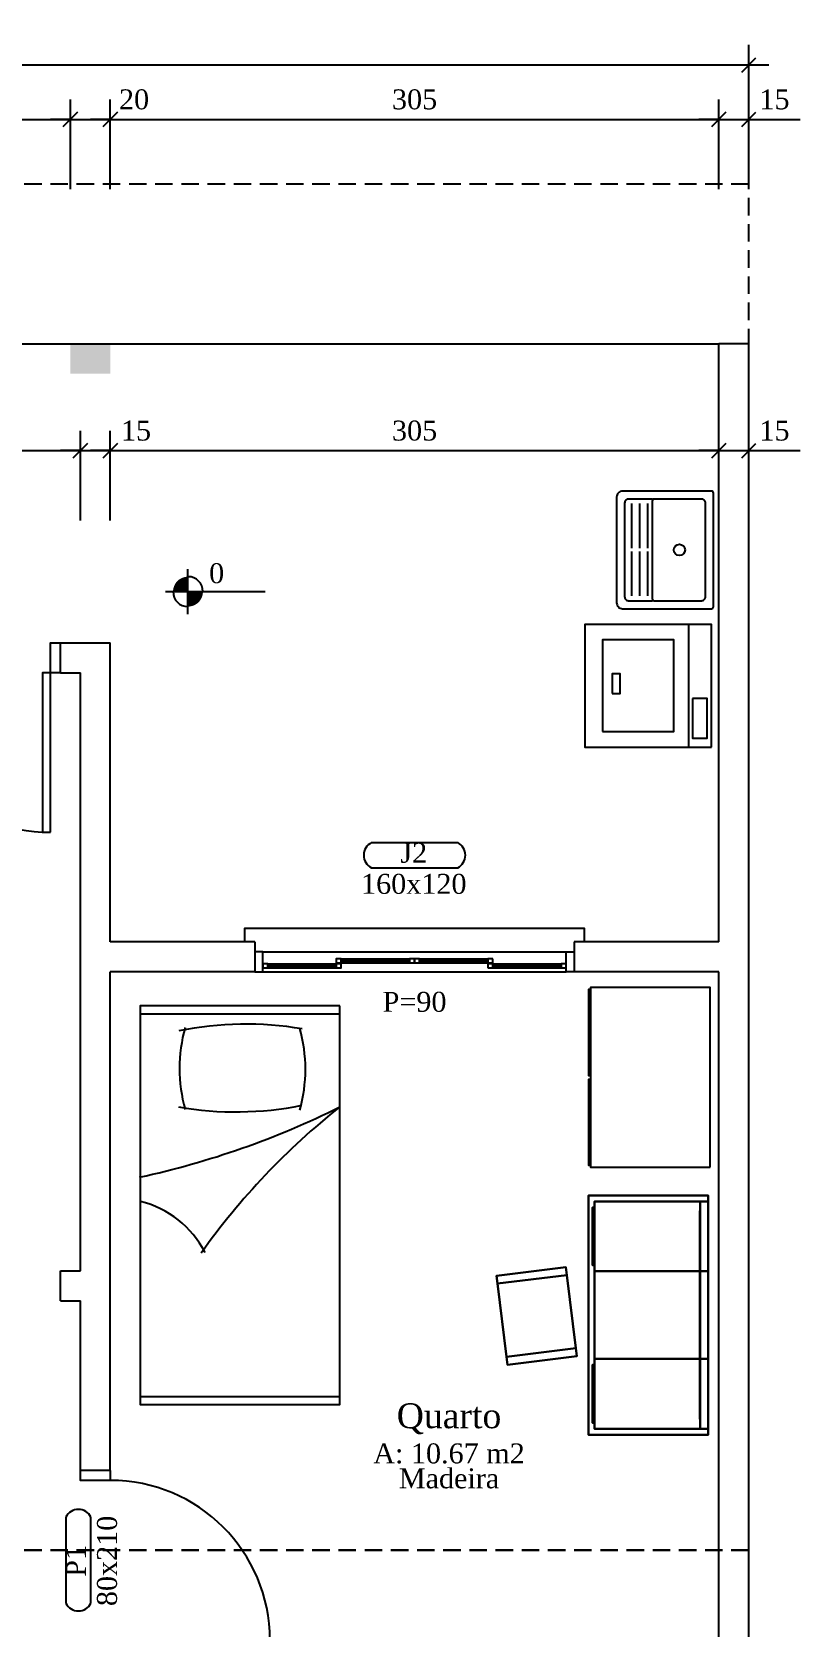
# Model space of a CAD drawing. Extents: x -3950 to 2084, y 1379 to 9369.
# Drawn here: x -2900 to -2515, y 6582 to 7382 of the extents above; entities that cross this region are included whole.
import ezdxf
from ezdxf.enums import TextEntityAlignment as Align

# ---------------------------------------------------------------- set-up
doc = ezdxf.new("R2010")
doc.units = 0
doc.header["$LTSCALE"] = 35
doc.linetypes.add('HIDDEN', pattern=[0.375, 0.25, -0.125])
doc.layers.get('0').update_dxf_attribs({"linetype": 'CONTINUOUS'})
doc.layers.get('DEFPOINTS').update_dxf_attribs({"linetype": 'CONTINUOUS'})
for name, color, linetype in [('COTA', 13, 'CONTINUOUS'), ('EQUIP', 7, 'CONTINUOUS'), ('EQUIP_I', 13, 'CONTINUOUS'), ('ESPECARQ', 2, 'CONTINUOUS'), ('ESQUADRIA', 2, 'CONTINUOUS'), ('ESTRUT', 12, 'CONTINUOUS'), ('MOBIL', 7, 'CONTINUOUS'), ('MOBIL_I', 13, 'CONTINUOUS'), ('P1-MOBIL', 33, 'CONTINUOUS'), ('PAREDE', 6, 'CONTINUOUS'), ('PROJECAO', 13, 'HIDDEN'), ('UNIDADE', 4, 'CONTINUOUS'), ('VIDRO', 1, 'CONTINUOUS')]:
    doc.layers.add(name, color=color, linetype=linetype)
doc.styles.add('REGUA100', font='times.ttf')
doc.styles.add('REGUA60', font='times.ttf')
doc.styles.add('REGUA80', font='times.ttf')
doc.dimstyles.get("Standard").update_dxf_attribs({"dimscale": 5, "dimtxt": 2, "dimasz": 0.01, "dimexe": 2, "dimexo": 3, "dimgap": 0.98, "dimtad": 1, "dimrnd": 0.5, "dimdsep": 46, "dimlunit": 6, "dimtxsty": 'REGUA80', "dimcen": 4, "dimdle": 4, "dimclrt": 2, "dimaunit": 1, "dimadec": 0, "dimazin": 0, "dimtfac": 1, "dimtdec": 4, "dimtofl": 0, "dimtmove": 0, "dimatfit": 3, "dimfxl": 1, "dimtolj": 1, "dimtzin": 0, "dimarcsym": 0})

# ---------------------------------------------------------------- blocks, each defined once
blk = doc.blocks.new('INDESQ2')
at = {"color": 0, "linetype": 'ByBlock'}
for p, q in [((4.32, 2.96), (-4.32, 2.96)), ((-4.32, 0.44), (4.32, 0.44))]:
    blk.add_line(p, q, dxfattribs=at)
at = {"color": 0}
for centre, start, end in [((-3.67, 1.7), 117.3654, 242.6346), ((3.67, 1.7), 297.3654, 62.6346)]:
    blk.add_arc(centre, 1.42, start, end, dxfattribs=at)
at = {"style": 'REGUA60', "width": 1.4, "flags": 9}
blk.add_attdef('LOCAL', text='', height=1.5, dxfattribs=at).set_placement((-0.08, -4.35), align=Align.CENTER)
at = {"layer": 'ESPECARQ', "color": 0, "style": 'REGUA60'}
for tag, width, p in [('COD', 1.1, (-0.08, 0.95)), ('DIM', 1.4, (-0.08, -2.17))]:
    blk.add_attdef(tag, text='', height=1.5, dxfattribs=dict(at, width=width)).set_placement(p, align=Align.CENTER)
blk = doc.blocks.new('COTATR')
at = {"color": 6}
blk.add_line((-71, -71), (71, 71), dxfattribs=at)
at = {"color": 0, "linetype": 'ByBlock'}
blk.add_line((0, 0), (200, 0), dxfattribs=at)
blk = doc.blocks.new('*D33')
at = {"color": 0, "linetype": 'ByBlock'}
for p, q in [((-3141.13, 7303.39), (-3141.13, 7348.39)), ((-2881.13, 7303.39), (-2881.13, 7348.39)), ((-3141.08, 7338.39), (-2881.18, 7338.39))]:
    blk.add_line(p, q, dxfattribs=at)
at = {"layer": 'DEFPOINTS', "color": 0, "linetype": 'ByBlock'}
for p in [(-2881.13, 7338.39), (-3141.13, 7288.39), (-2881.13, 7288.39)]:
    blk.add_point(p, dxfattribs=at)
at = {"color": 0, "linetype": 'ByBlock', "xscale": 0.05, "yscale": 0.05, "zscale": 0.05, "rotation": 180}
blk.add_blockref('COTATR', (-3141.13, 7338.39), dxfattribs=at)
at = {"color": 0, "linetype": 'ByBlock', "xscale": 0.05, "yscale": 0.05, "zscale": 0.05}
blk.add_blockref('COTATR', (-2881.13, 7338.39), dxfattribs=at)
at = {"color": 2, "linetype": 'ByBlock', "insert": (-3011.13, 7348.38), "char_height": 10, "attachment_point": 5, "style": 'REGUA80'}
blk.add_mtext('\\A1;260', dxfattribs=at)
blk = doc.blocks.new('*D34')
at = {"color": 0, "linetype": 'ByBlock'}
for p, q in [((-2881.13, 7303.39), (-2881.13, 7348.39)), ((-2861.13, 7303.39), (-2861.13, 7348.39)), ((-2881.08, 7338.39), (-2861.18, 7338.39)), ((-2861.13, 7338.39), (-2837.35, 7338.39))]:
    blk.add_line(p, q, dxfattribs=at)
at = {"layer": 'DEFPOINTS', "color": 0, "linetype": 'ByBlock'}
for p in [(-2861.13, 7338.39), (-2881.13, 7288.39), (-2861.13, 7288.39)]:
    blk.add_point(p, dxfattribs=at)
at = {"color": 0, "linetype": 'ByBlock', "xscale": 0.05, "yscale": 0.05, "zscale": 0.05, "rotation": 180}
blk.add_blockref('COTATR', (-2881.13, 7338.39), dxfattribs=at)
at = {"color": 0, "linetype": 'ByBlock', "xscale": 0.05, "yscale": 0.05, "zscale": 0.05}
blk.add_blockref('COTATR', (-2861.13, 7338.39), dxfattribs=at)
at = {"color": 2, "linetype": 'ByBlock', "insert": (-2849.22, 7348.38), "char_height": 10, "attachment_point": 5, "style": 'REGUA80'}
blk.add_mtext('\\A1;20', dxfattribs=at)
blk = doc.blocks.new('*D35')
at = {"color": 0, "linetype": 'ByBlock'}
for p, q in [((-2861.13, 7303.39), (-2861.13, 7348.39)), ((-2556.13, 7303.39), (-2556.13, 7348.39)), ((-2861.08, 7338.39), (-2556.18, 7338.39))]:
    blk.add_line(p, q, dxfattribs=at)
at = {"layer": 'DEFPOINTS', "color": 0, "linetype": 'ByBlock'}
for p in [(-2556.13, 7338.39), (-2861.13, 7288.39), (-2556.13, 7288.39)]:
    blk.add_point(p, dxfattribs=at)
at = {"color": 0, "linetype": 'ByBlock', "xscale": 0.05, "yscale": 0.05, "zscale": 0.05, "rotation": 180}
blk.add_blockref('COTATR', (-2861.13, 7338.39), dxfattribs=at)
at = {"color": 0, "linetype": 'ByBlock', "xscale": 0.05, "yscale": 0.05, "zscale": 0.05}
blk.add_blockref('COTATR', (-2556.13, 7338.39), dxfattribs=at)
at = {"color": 2, "linetype": 'ByBlock', "insert": (-2708.63, 7348.38), "char_height": 10, "attachment_point": 5, "style": 'REGUA80'}
blk.add_mtext('\\A1;305', dxfattribs=at)
blk = doc.blocks.new('*D36')
at = {"color": 0, "linetype": 'ByBlock'}
for p, q in [((-2556.13, 7303.39), (-2556.13, 7348.39)), ((-2541.13, 7303.39), (-2541.13, 7348.39)), ((-2556.08, 7338.39), (-2541.18, 7338.39)), ((-2541.13, 7338.39), (-2515.41, 7338.39))]:
    blk.add_line(p, q, dxfattribs=at)
at = {"layer": 'DEFPOINTS', "color": 0, "linetype": 'ByBlock'}
for p in [(-2541.13, 7338.39), (-2556.13, 7288.39), (-2541.13, 7288.39)]:
    blk.add_point(p, dxfattribs=at)
at = {"color": 0, "linetype": 'ByBlock', "xscale": 0.05, "yscale": 0.05, "zscale": 0.05, "rotation": 180}
blk.add_blockref('COTATR', (-2556.13, 7338.39), dxfattribs=at)
at = {"color": 0, "linetype": 'ByBlock', "xscale": 0.05, "yscale": 0.05, "zscale": 0.05}
blk.add_blockref('COTATR', (-2541.13, 7338.39), dxfattribs=at)
at = {"color": 2, "linetype": 'ByBlock', "insert": (-2528.24, 7348.38), "char_height": 10, "attachment_point": 5, "style": 'REGUA80'}
blk.add_mtext('\\A1;15', dxfattribs=at)
blk = doc.blocks.new('*D40')
at = {"color": 0, "linetype": 'ByBlock'}
for p, q in [((-3161.13, 7137.28), (-3161.13, 7182.28)), ((-2876.13, 7137.28), (-2876.13, 7182.28)), ((-3161.08, 7172.28), (-2876.18, 7172.28))]:
    blk.add_line(p, q, dxfattribs=at)
at = {"layer": 'DEFPOINTS', "color": 0, "linetype": 'ByBlock'}
for p in [(-2876.13, 7172.28), (-3161.13, 7122.28), (-2876.13, 7122.28)]:
    blk.add_point(p, dxfattribs=at)
at = {"color": 0, "linetype": 'ByBlock', "xscale": 0.05, "yscale": 0.05, "zscale": 0.05, "rotation": 180}
blk.add_blockref('COTATR', (-3161.13, 7172.28), dxfattribs=at)
at = {"color": 0, "linetype": 'ByBlock', "xscale": 0.05, "yscale": 0.05, "zscale": 0.05}
blk.add_blockref('COTATR', (-2876.13, 7172.28), dxfattribs=at)
at = {"color": 2, "linetype": 'ByBlock', "insert": (-3018.63, 7182.26), "char_height": 10, "attachment_point": 5, "style": 'REGUA80'}
blk.add_mtext('\\A1;285', dxfattribs=at)
blk = doc.blocks.new('*D41')
at = {"color": 0, "linetype": 'ByBlock'}
for p, q in [((-2876.13, 7137.28), (-2876.13, 7182.28)), ((-2861.13, 7137.28), (-2861.13, 7182.28)), ((-2876.08, 7172.28), (-2861.18, 7172.28)), ((-2861.13, 7172.28), (-2835.41, 7172.28))]:
    blk.add_line(p, q, dxfattribs=at)
at = {"layer": 'DEFPOINTS', "color": 0, "linetype": 'ByBlock'}
for p in [(-2861.13, 7172.28), (-2876.13, 7122.28), (-2861.13, 7122.28)]:
    blk.add_point(p, dxfattribs=at)
at = {"color": 0, "linetype": 'ByBlock', "xscale": 0.05, "yscale": 0.05, "zscale": 0.05, "rotation": 180}
blk.add_blockref('COTATR', (-2876.13, 7172.28), dxfattribs=at)
at = {"color": 0, "linetype": 'ByBlock', "xscale": 0.05, "yscale": 0.05, "zscale": 0.05}
blk.add_blockref('COTATR', (-2861.13, 7172.28), dxfattribs=at)
at = {"color": 2, "linetype": 'ByBlock', "insert": (-2848.24, 7182.26), "char_height": 10, "attachment_point": 5, "style": 'REGUA80'}
blk.add_mtext('\\A1;15', dxfattribs=at)
blk = doc.blocks.new('*D42')
at = {"color": 0, "linetype": 'ByBlock'}
for p, q in [((-2861.13, 7137.28), (-2861.13, 7182.28)), ((-2556.13, 7137.28), (-2556.13, 7182.28)), ((-2861.08, 7172.28), (-2556.18, 7172.28))]:
    blk.add_line(p, q, dxfattribs=at)
at = {"layer": 'DEFPOINTS', "color": 0, "linetype": 'ByBlock'}
for p in [(-2556.13, 7172.28), (-2861.13, 7122.28), (-2556.13, 7122.28)]:
    blk.add_point(p, dxfattribs=at)
at = {"color": 0, "linetype": 'ByBlock', "xscale": 0.05, "yscale": 0.05, "zscale": 0.05, "rotation": 180}
blk.add_blockref('COTATR', (-2861.13, 7172.28), dxfattribs=at)
at = {"color": 0, "linetype": 'ByBlock', "xscale": 0.05, "yscale": 0.05, "zscale": 0.05}
blk.add_blockref('COTATR', (-2556.13, 7172.28), dxfattribs=at)
at = {"color": 2, "linetype": 'ByBlock', "insert": (-2708.63, 7182.26), "char_height": 10, "attachment_point": 5, "style": 'REGUA80'}
blk.add_mtext('\\A1;305', dxfattribs=at)
blk = doc.blocks.new('*D43')
at = {"color": 0, "linetype": 'ByBlock'}
for p, q in [((-2556.13, 7137.28), (-2556.13, 7182.28)), ((-2541.13, 7137.28), (-2541.13, 7182.28)), ((-2556.08, 7172.28), (-2541.18, 7172.28)), ((-2541.13, 7172.28), (-2515.41, 7172.28))]:
    blk.add_line(p, q, dxfattribs=at)
at = {"layer": 'DEFPOINTS', "color": 0, "linetype": 'ByBlock'}
for p in [(-2541.13, 7172.28), (-2556.13, 7122.28), (-2541.13, 7122.28)]:
    blk.add_point(p, dxfattribs=at)
at = {"color": 0, "linetype": 'ByBlock', "xscale": 0.05, "yscale": 0.05, "zscale": 0.05, "rotation": 180}
blk.add_blockref('COTATR', (-2556.13, 7172.28), dxfattribs=at)
at = {"color": 0, "linetype": 'ByBlock', "xscale": 0.05, "yscale": 0.05, "zscale": 0.05}
blk.add_blockref('COTATR', (-2541.13, 7172.28), dxfattribs=at)
at = {"color": 2, "linetype": 'ByBlock', "insert": (-2528.24, 7182.26), "char_height": 10, "attachment_point": 5, "style": 'REGUA80'}
blk.add_mtext('\\A1;15', dxfattribs=at)
blk = doc.blocks.new('*D44')
at = {"color": 0, "linetype": 'ByBlock'}
for p, q in [((-3441.13, 7340.89), (-3441.13, 7375.71)), ((-2541.13, 7340.89), (-2541.13, 7375.71)), ((-3441.08, 7365.71), (-2541.18, 7365.71))]:
    blk.add_line(p, q, dxfattribs=at)
at = {"layer": 'DEFPOINTS', "color": 0, "linetype": 'ByBlock'}
for p in [(-2541.13, 7365.71), (-3441.13, 7325.89), (-2541.13, 7325.89)]:
    blk.add_point(p, dxfattribs=at)
at = {"color": 0, "linetype": 'ByBlock', "xscale": 0.05, "yscale": 0.05, "zscale": 0.05, "rotation": 180}
blk.add_blockref('COTATR', (-3441.13, 7365.71), dxfattribs=at)
at = {"color": 0, "linetype": 'ByBlock', "xscale": 0.05, "yscale": 0.05, "zscale": 0.05}
blk.add_blockref('COTATR', (-2541.13, 7365.71), dxfattribs=at)
at = {"color": 2, "linetype": 'ByBlock', "insert": (-2991.13, 7375.71), "char_height": 10, "attachment_point": 5, "style": 'REGUA80'}
blk.add_mtext('\\A1;900', dxfattribs=at)
blk = doc.blocks.new('INDUNI1')
at = {"color": 0, "style": 'REGUA100', "width": 1.4, "flags": 8}
for tag, p in [('NOME1', (0, 0)), ('NOME2', (0, -4.29))]:
    blk.add_attdef(tag, text='', height=2.5, dxfattribs=at).set_placement(p, align=Align.CENTER)
at = {"layer": 'ESPECARQ', "style": 'REGUA60', "width": 1.4}
blk.add_attdef('AREA', text='', height=1.5, dxfattribs=at).set_placement((0, -7.81), align=Align.CENTER)
at = {"layer": 'ESPECARQ', "style": 'REGUA60', "width": 1.4, "flags": 8}
for tag, p in [('PISO', (0, -10.31)), ('REVPAR', (0, -12.81)), ('PEDIR', (0, -15.31))]:
    blk.add_attdef(tag, text='', height=1.5, dxfattribs=at).set_placement(p, align=Align.CENTER)
blk = doc.blocks.new('NIVELPB')
at = {"linetype": 'ByBlock'}
for p, q in [((0, -2.25), (0, 2.25)), ((-2.25, 0), (7.75, 0))]:
    blk.add_line(p, q, dxfattribs=at)
at = {"linetype": 'ByBlock', "const_width": 1.5}
for points in [[(-0.75, 0, -0.414214), (0, 0.75, -0.618034)], [(0, -0.75, 0.414214), (0.75, 0, 0.618034)]]:
    blk.add_lwpolyline(points, format="xyb", dxfattribs=at)
at = {"linetype": 'ByBlock'}
for start, end in [(180, 270), (0, 90)]:
    blk.add_arc((0, 0), 1.5, start, end, dxfattribs=at)
at = {"color": 0, "linetype": 'ByBlock', "style": 'REGUA60', "width": 1.4}
blk.add_attdef('COTAPISO', (2.12, 0.85), '', height=1.5, dxfattribs=at)
blk = doc.blocks.new('SAT13S_2')
at = {"layer": 'EQUIP', "color": 0, "linetype": 'ByBlock'}
blk.add_lwpolyline([(-26.5, -48.5), (26.5, -48.5, 0.414214), (29.5, -45.5), (29.5, -1, 0.414214), (28.5, 0), (-28.5, 0, 0.414214), (-29.5, -1), (-29.5, -45.5, 0.414214)], format="xyb", close=True, dxfattribs=at)
at = {"layer": 'EQUIP_I'}
for points in [[(25.5, -27.69), (25.5, -6, 0.414214), (23.5, -4), (-23.5, -4, 0.414214), (-25.5, -6), (-25.5, -27.69)], [(-25.5, -27.84), (-25.5, -29.65, 0.414214), (-24.5, -30.65), (-23.25, -30.65), (23.1, -30.65), (24.5, -30.65, 0.414214), (25.5, -29.65), (25.5, -27.84)], [(-25.5, -30.5), (-25.5, -42.5, 0.414214), (-23.5, -44.5)], [(-23.5, -44.5), (23.5, -44.5, 0.414214), (25.5, -42.5), (25.5, -30.5, 0.414214)], [(-23.25, -33.03), (-0.9, -33.03, 0.414214)], [(-23.25, -37.03), (-0.9, -37.03, 0.414214)], [(0.75, -33.03), (23.1, -33.03, 0.414214)], [(0.75, -37.03), (23.1, -37.03, 0.414214)], [(-23.25, -41.03), (-0.9, -41.03, 0.414214)], [(0.75, -41.03), (23.1, -41.03, 0.414214)]]:
    blk.add_lwpolyline(points, format="xyb", dxfattribs=at)
blk.add_circle((0, -17), 2.8, dxfattribs=at)
blk = doc.blocks.new('EQLAV1_2')
at = {"color": 0}
blk.add_lwpolyline([(30.75, -10), (-30.75, -10), (-30.75, -73.5), (30.75, -73.5)], close=True, dxfattribs=at)
at = {"layer": 'EQUIP_I'}
blk.add_line((30.75, -21.33), (-30.75, -21.33), dxfattribs=at)
for points in [[(6.39, -19.59), (26.39, -19.59), (26.39, -12.1), (6.39, -12.1)], [(22.95, -64.65), (22.95, -28.84), (-22.96, -28.84), (-22.96, -64.65)], [(3.97, -59.71), (3.97, -55.71), (-6.03, -55.71), (-6.03, -59.71)]]:
    blk.add_lwpolyline(points, close=True, dxfattribs=at)
blk = doc.blocks.new('MDCSOL_2')
at = {"color": 0}
blk.add_lwpolyline([(100, 0), (0, 0), (0, -200), (100, -200)], close=True, dxfattribs=at)
at = {"layer": 'MOBIL_I'}
for p, q in [((0, -4), (100, -4)), ((0, -196), (100, -196))]:
    blk.add_line(p, q, dxfattribs=at)
for centre, radius, start, end in [((52.86, -178.03), 168.83, 80.35079, 101.47507), ((96.47, -31.45), 76.8, 164.48595, 195.51405), ((5.99, -31.87), 76.8, 344.48595, 15.51405), ((-91.71, 334.65), 430.43, 282.25998, 296.44404), ((47.8, 115.62), 168.83, 260.21125, 281.33553), ((323.63, -332.25), 359.55, 128.46696, 144.62757), ((-11.98, -146.66), 50.03, 27.33297, 76.02563)]:
    blk.add_arc(centre, radius, start, end, dxfattribs=at)
blk = doc.blocks.new('MDARM2_2')
at = {"color": 0}
blk.add_lwpolyline([(90, 0), (0, 0), (0, -60), (1, -60), (1, -61), (44, -61), (44, -60), (46, -60), (46, -61), (89, -61), (89, -60), (90, -60)], close=True, dxfattribs=at)
at = {"layer": 'MOBIL_I'}
for p, q in [((1, -60), (44, -60)), ((46, -60), (89, -60))]:
    blk.add_line(p, q, dxfattribs=at)
blk = doc.blocks.new('MDPENT_3')
at = {"color": 254}
blk.add_3dface([(4.72, -4.1, 82.14), (109.28, -4.1, 82.14), (109.28, -4.1, 153.86), (4.72, -4.1, 153.86)], dxfattribs=at)
at = {"color": 0}
mesh = blk.add_polyface(dxfattribs=at)
corners = [(35, 0), (0, 0), (0, 0, 75), (35, 0, 75), (114, 0), (79, 0), (79, 0, 75), (114, 0, 75), (0, -57), (0, -57, 75), (114, -57), (114, -57, 75), (117, 0, 75), (-3, 0, 75), (-3, 0, 78), (117, 0, 78), (117, -60, 75), (117, -60, 78), (-3, -60, 75), (-3, -60, 78), (35, -57), (35, -57, 75), (79, -57), (79, -57, 75), (35, 0, 63), (35, -57, 63), (79, -57, 63), (79, 0, 63), (114, -4, 78), (114, 0, 78), (114, 0, 158), (114, -4, 158), (0, -4, 78), (0, -4, 158), (0, 0, 78), (0, 0, 158), (3, -57, 25.25), (3, -57, 10), (3, -58, 10), (3, -58, 25.25), (32, -57, 25.25), (32, -58, 25.25), (32, -57, 10), (32, -58, 10), (3, -58, 26.25), (32, -58, 26.25), (32, -58, 41.5), (3, -58, 41.5), (3, -57, 41.5), (3, -57, 26.25), (32, -57, 41.5), (32, -57, 26.25), (3, -57, 57.75), (3, -57, 42.5), (3, -58, 42.5), (3, -58, 57.75), (32, -57, 57.75), (32, -58, 57.75), (32, -57, 42.5), (32, -58, 42.5), (3, -58, 58.75), (32, -58, 58.75), (32, -58, 74), (3, -58, 74), (3, -57, 74), (3, -57, 58.75), (32, -57, 74), (32, -57, 58.75), (82, -57, 74), (82, -57, 58.75), (82, -58, 58.75), (82, -58, 74), (111, -57, 74), (111, -58, 74), (111, -57, 58.75), (111, -58, 58.75), (82, -58, 42.5), (111, -58, 42.5), (111, -58, 57.75), (82, -58, 57.75), (82, -57, 57.75), (82, -57, 42.5), (111, -57, 57.75), (111, -57, 42.5), (82, -57, 41.5), (82, -57, 26.25), (82, -58, 26.25), (82, -58, 41.5), (111, -57, 41.5), (111, -58, 41.5), (111, -57, 26.25), (111, -58, 26.25), (82, -58, 10), (111, -58, 10), (111, -58, 25.25), (82, -58, 25.25), (82, -57, 25.25), (82, -57, 10), (111, -57, 25.25), (111, -57, 10)]
mesh.append_faces([[corners[k] for k in face] for face in [(0, 1, 2, 3), (4, 5, 6, 7), (1, 8, 9, 2), (10, 4, 7, 11), (12, 13, 14, 15), (16, 12, 15, 17), (18, 16, 17, 19), (13, 18, 19, 14), (19, 17, 15, 14), (8, 20, 21, 9), (22, 10, 11, 23), (20, 0, 24, 25), (5, 22, 26, 27), (25, 26, 23, 21), (28, 29, 30, 31), (32, 28, 31, 33), (34, 32, 33, 35), (33, 31, 30, 35), (36, 37, 38, 39), (40, 36, 39, 41), (42, 40, 41, 43), (37, 42, 43, 38), (38, 43, 41, 39), (44, 45, 46, 47), (48, 49, 44, 47), (50, 48, 47, 46), (51, 50, 46, 45), (49, 51, 45, 44), (52, 53, 54, 55), (56, 52, 55, 57), (58, 56, 57, 59), (53, 58, 59, 54), (54, 59, 57, 55), (60, 61, 62, 63), (64, 65, 60, 63), (66, 64, 63, 62), (67, 66, 62, 61), (65, 67, 61, 60), (68, 69, 70, 71), (72, 68, 71, 73), (74, 72, 73, 75), (69, 74, 75, 70), (70, 75, 73, 71), (76, 77, 78, 79), (80, 81, 76, 79), (82, 80, 79, 78), (83, 82, 78, 77), (81, 83, 77, 76), (84, 85, 86, 87), (88, 84, 87, 89), (90, 88, 89, 91), (85, 90, 91, 86), (86, 91, 89, 87), (92, 93, 94, 95), (96, 97, 92, 95), (98, 96, 95, 94), (99, 98, 94, 93), (97, 99, 93, 92)]], dxfattribs={"color": 0})
mesh = blk.add_polyface(dxfattribs=at)
corners = [(37.27, -106, 42), (41.24, -105.51, 42), (36.95, -70.78, 42), (32.98, -71.27, 42), (41.24, -105.51), (36.95, -70.78), (36.95, -70.78, 27), (41.24, -105.51, 27), (32.98, -71.27), (37.27, -106), (77.96, -100.98, 42), (81.93, -100.49, 42), (77.64, -65.75, 42), (73.67, -66.24, 42), (73.67, -66.24), (77.96, -100.98), (77.96, -100.98, 27), (73.67, -66.24, 27), (77.64, -65.75), (81.93, -100.49)]
mesh.append_faces([[corners[k] for k in face] for face in [(0, 1, 2, 3), (4, 5, 6, 7), (5, 8, 3, 2), (9, 4, 1, 0), (8, 9, 0, 3), (10, 11, 12, 13), (14, 15, 16, 17), (18, 14, 13, 12), (15, 19, 11, 10), (19, 18, 12, 11)]], dxfattribs={"color": 0})
mesh = blk.add_polyface()
corners = [(41.24, -105.51, 44), (77.96, -100.98, 44), (73.67, -66.24, 44), (36.95, -70.78, 44), (73.67, -66.24, 29), (36.95, -70.78, 29), (41.24, -105.51, 29), (77.96, -100.98, 29), (36.95, -70.78, 42), (41.24, -105.51, 42), (77.96, -100.98, 42), (73.67, -66.24, 42)]
mesh.append_faces([[corners[k] for k in face] for face in [(0, 1, 2, 3), (4, 5, 3, 2), (6, 7, 1, 0), (8, 9, 0, 3), (10, 11, 2, 1)]])

msp = doc.modelspace()

# ---------------------------------------------------------------- linework, layer by layer
at = {"layer": 'ESQUADRIA', "color": 1}
for p, q in [((-2784.627, 6920.869), (-2632.627, 6920.869)), ((-2782.127, 6914.869), (-2747.877, 6914.869)), ((-2782.127, 6912.869), (-2747.877, 6912.869)), ((-2745.377, 6917.369), (-2711.127, 6917.369)), ((-2745.377, 6915.369), (-2711.127, 6915.369)), ((-2706.127, 6917.369), (-2671.877, 6917.369)), ((-2706.127, 6915.369), (-2671.877, 6915.369)), ((-2669.377, 6914.869), (-2635.127, 6914.869)), ((-2669.377, 6912.869), (-2635.127, 6912.869)), ((-2784.627, 6910.869), (-2632.627, 6910.869))]:
    msp.add_line(p, q, dxfattribs=at)
at = {"layer": 'ESQUADRIA'}
for points in [[(-2886.127, 7060.869), (-2891.127, 7060.869), (-2891.127, 7075.869), (-2886.127, 7075.869)], [(-2793.627, 6925.869), (-2793.627, 6932.869), (-2623.627, 6932.869), (-2623.627, 6925.869)], [(-2788.627, 6910.869), (-2784.627, 6910.869), (-2784.627, 6920.869), (-2788.627, 6920.869)], [(-2628.627, 6910.869), (-2632.627, 6910.869), (-2632.627, 6920.869), (-2628.627, 6920.869)], [(-2861.127, 6660.869), (-2861.127, 6655.869), (-2876.127, 6655.869), (-2876.127, 6660.869)]]:
    msp.add_lwpolyline(points, dxfattribs=at)
for points in [[(-2891.127, 6980.869), (-2891.127, 7060.869), (-2895.127, 7060.869), (-2895.127, 6980.869)], [(-2784.627, 6912.869), (-2782.127, 6912.869), (-2782.127, 6914.869), (-2784.627, 6914.869)], [(-2747.877, 6915.369), (-2745.377, 6915.369), (-2745.377, 6917.369), (-2747.877, 6917.369)], [(-2745.377, 6914.869), (-2747.877, 6914.869), (-2747.877, 6912.869), (-2745.377, 6912.869)], [(-2708.627, 6917.369), (-2711.127, 6917.369), (-2711.127, 6915.369), (-2708.627, 6915.369)], [(-2708.627, 6915.369), (-2706.127, 6915.369), (-2706.127, 6917.369), (-2708.627, 6917.369)], [(-2669.377, 6917.369), (-2671.877, 6917.369), (-2671.877, 6915.369), (-2669.377, 6915.369)], [(-2671.877, 6912.869), (-2669.377, 6912.869), (-2669.377, 6914.869), (-2671.877, 6914.869)], [(-2632.627, 6914.869), (-2635.127, 6914.869), (-2635.127, 6912.869), (-2632.627, 6912.869)]]:
    msp.add_lwpolyline(points, close=True, dxfattribs=at)
at = {"layer": 'ESTRUT'}
for points in [[(-2881.127, 7225.869), (-2881.127, 7210.869), (-2861.127, 7225.869)], [(-2861.127, 7225.869), (-2881.127, 7210.869), (-2861.127, 7210.869)]]:
    msp.add_solid(points, dxfattribs=at)
at = {"layer": 'MOBIL_I'}
for centre, start, end in [((-2891.127, 7060.869), 180, 270), ((-2861.127, 6575.869), 0, 90)]:
    msp.add_arc(centre, 80, start, end, dxfattribs=at)
at = {"layer": 'PAREDE'}
for p, q in [((-2556.127, 6925.869), (-2556.127, 7225.869)), ((-2541.127, 7225.869), (-2556.127, 7225.869)), ((-2541.127, 6918.369), (-2541.127, 7225.869)), ((-2886.127, 7060.869), (-2886.127, 7075.869)), ((-2886.127, 7075.869), (-2861.127, 7075.869)), ((-2861.127, 6925.869), (-2861.127, 7075.869)), ((-2886.127, 7060.869), (-2876.127, 7060.869)), ((-2876.127, 6918.369), (-2876.127, 7060.869)), ((-2788.627, 6925.869), (-2861.127, 6925.869)), ((-2788.627, 6925.869), (-2788.627, 6910.869)), ((-2556.127, 6925.869), (-2628.627, 6925.869)), ((-2628.627, 6925.869), (-2628.627, 6910.869)), ((-2876.127, 6760.869), (-2876.127, 6918.369)), ((-2541.127, 6545.869), (-2541.127, 6918.369)), ((-2788.627, 6910.869), (-2861.127, 6910.869)), ((-2861.127, 6753.369), (-2861.127, 6910.869)), ((-2556.127, 6910.869), (-2628.627, 6910.869)), ((-2556.127, 6560.869), (-2556.127, 6910.869)), ((-2886.127, 6745.869), (-2886.127, 6760.869)), ((-2886.127, 6760.869), (-2876.127, 6760.869)), ((-2861.127, 6660.869), (-2861.127, 6753.369)), ((-2886.127, 6745.869), (-2876.127, 6745.869)), ((-2876.127, 6660.869), (-2876.127, 6745.869)), ((-2861.127, 6660.869), (-2876.127, 6660.869))]:
    msp.add_line(p, q, dxfattribs=at)
at = {"layer": 'PROJECAO', "linetype": 'Continuous'}
msp.add_line((-3441.127, 7225.869), (-2556.127, 7225.869), dxfattribs=at)
at = {"layer": 'PROJECAO'}
for points in [[(-2541.127, 7305.869), (-3521.127, 7305.869), (-3521.127, 6620.869), (-2541.127, 6620.869)], [(-3521.127, 5935.869), (-2541.127, 5935.869), (-2541.127, 6620.869), (-3521.127, 6620.869)]]:
    msp.add_lwpolyline(points, close=True, dxfattribs=at)
at = {"layer": 'VIDRO'}
for p, q in [((-2782.127, 6913.869), (-2747.877, 6913.869)), ((-2745.377, 6916.369), (-2711.127, 6916.369)), ((-2706.127, 6916.369), (-2671.877, 6916.369)), ((-2669.377, 6913.869), (-2635.127, 6913.869))]:
    msp.add_line(p, q, dxfattribs=at)

# ---------------------------------------------------------------- block references
at = {"layer": 'COTA', "color": 2}
ref = msp.add_blockref('NIVELPB', (-2822.19, 7101.561), dxfattribs=dict(at, xscale=5, yscale=5, zscale=5))
ref.add_attrib('COTAPISO', '0', (-2811.605, 7105.812), dxfattribs={"layer": '0', "color": 0, "linetype": 'ByBlock', "height": 10, "style": 'REGUA60'})
at = {"layer": 'EQUIP', "rotation": 270}
for name, p in [('SAT13S_2', (-2558.853, 7122.514)), ('EQLAV1_2', (-2549.81, 7054.395))]:
    msp.add_blockref(name, p, dxfattribs=at)
at = {"layer": 'ESPECARQ'}
ref = msp.add_blockref('INDESQ2', (-2708.627, 6960.869), dxfattribs=dict(at, xscale=5, yscale=5, zscale=5))
ref.add_attrib('COD', 'J2', dxfattribs={"color": 0, "height": 10, "style": 'REGUA60'}).set_placement((-2709.026, 6965.622), align=Align.CENTER)
ref.add_attrib('DIM', '160x120', dxfattribs={"color": 0, "height": 10, "style": 'REGUA60'}).set_placement((-2709.026, 6950.023), align=Align.CENTER)
ref = msp.add_blockref('INDESQ2', (-2868.627, 6615.869), dxfattribs=dict(at, xscale=5, yscale=5, zscale=5, rotation=90))
ref.add_attrib('COD', 'P1', dxfattribs={"color": 0, "height": 10, "rotation": 90, "style": 'REGUA60'}).set_placement((-2873.38, 6615.47), align=Align.CENTER)
ref.add_attrib('DIM', '80x210', dxfattribs={"color": 0, "height": 10, "rotation": 90, "style": 'REGUA60'}).set_placement((-2857.781, 6615.47), align=Align.CENTER)
at = {"layer": 'MOBIL', "rotation": 270}
msp.add_blockref('MDARM2_2', (-2560.493, 6902.976), dxfattribs=at)
at = {"layer": 'MOBIL'}
msp.add_blockref('MDCSOL_2', (-2846.113, 6893.875), dxfattribs=at)
at = {"layer": 'P1-MOBIL', "rotation": 270}
msp.add_blockref('MDPENT_3', (-2561.493, 6795.757, -75), dxfattribs=at)
at = {"layer": 'UNIDADE'}
ref = msp.add_blockref('INDUNI1', (-2691.367, 6703.456), dxfattribs=dict(at, xscale=5, yscale=5, zscale=5))
ref.add_attrib('NOME2', 'Quarto', dxfattribs={"layer": '0', "color": 0, "height": 12.5, "style": 'REGUA100', "flags": 8}).set_placement((-2691.367, 6682.027), align=Align.CENTER)
ref.add_attrib('AREA', 'A: 10.67 m2', dxfattribs={"layer": 'ESPECARQ', "height": 10, "style": 'REGUA60'}).set_placement((-2691.367, 6664.388), align=Align.CENTER)
ref.add_attrib('PISO', 'Madeira', dxfattribs={"layer": 'ESPECARQ', "height": 10, "style": 'REGUA60', "flags": 8}).set_placement((-2691.367, 6651.888), align=Align.CENTER)

# ---------------------------------------------------------------- texts
at = {"layer": 'ESPECARQ', "style": 'REGUA80'}
msp.add_text('P=90', height=10, dxfattribs=at).set_placement((-2708.627, 6895.869), align=Align.MIDDLE)

# ---------------------------------------------------------------- dimensions: what is measured, and where the dimension line sits
at = {"layer": 'COTA'}
for base, p1, p2, picture, middle in [((-2541.127, 7365.706), (-3441.127, 7325.891), (-2541.127, 7325.891), '*D44', (-2991.127, 7375.707)), ((-2881.127, 7338.391), (-3141.127, 7288.391), (-2881.127, 7288.391), '*D33', (-3011.127, 7348.377)), ((-2861.127, 7338.391), (-2881.127, 7288.391), (-2861.127, 7288.391), '*D34', (-2849.216, 7348.377)), ((-2556.127, 7338.391), (-2861.127, 7288.391), (-2556.127, 7288.391), '*D35', (-2708.627, 7348.377)), ((-2541.127, 7338.391), (-2556.127, 7288.391), (-2541.127, 7288.391), '*D36', (-2528.242, 7348.377)), ((-2876.127, 7172.277), (-3161.127, 7122.277), (-2876.127, 7122.277), '*D40', (-3018.627, 7182.264)), ((-2861.127, 7172.277), (-2876.127, 7122.277), (-2861.127, 7122.277), '*D41', (-2848.242, 7182.264)), ((-2556.127, 7172.277), (-2861.127, 7122.277), (-2556.127, 7122.277), '*D42', (-2708.627, 7182.264)), ((-2541.127, 7172.277), (-2556.127, 7122.277), (-2541.127, 7122.277), '*D43', (-2528.242, 7182.264))]:
    dim = msp.add_linear_dim(base=base, p1=p1, p2=p2, dimstyle='Standard', override={"dimblk": 'COTATR'}, dxfattribs=at)
    dim.commit()
    dim.dimension.update_dxf_attribs({"geometry": picture, "text_midpoint": middle})

doc.saveas('drawing.dxf')
